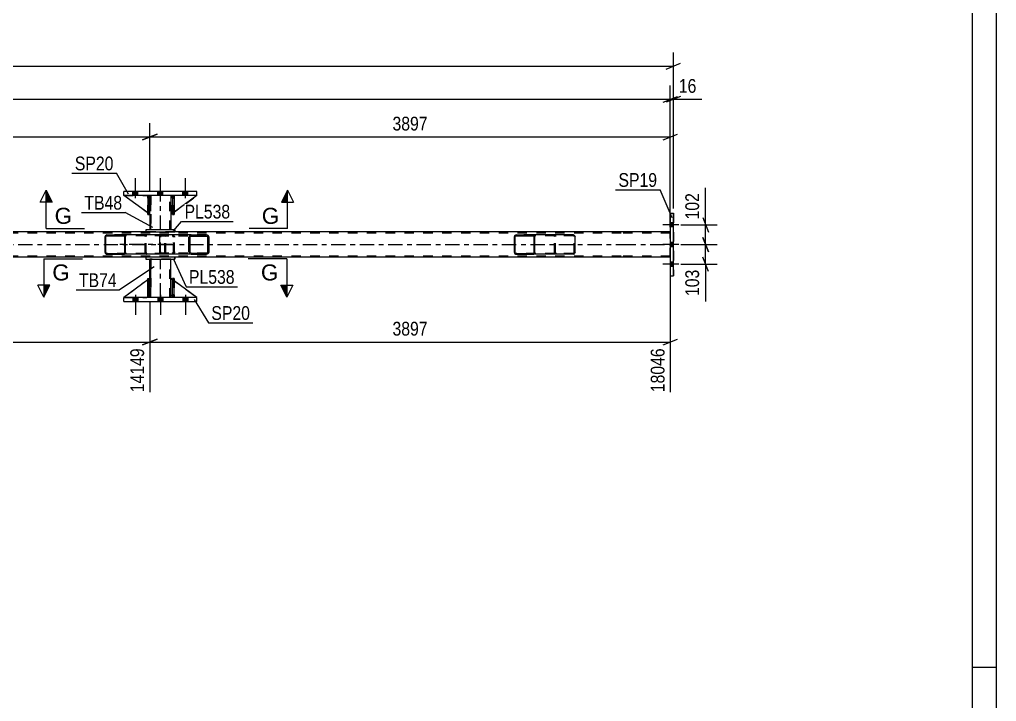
# Model space of a CAD drawing. Header units: millimetres. Extents: x 0 to 841, y 0 to 594.
# Drawn here: x 637.8 to 841, y 141.9 to 283.9 of the extents above; entities that cross this region are included whole.
import ezdxf

# ---------------------------------------------------------------- set-up
doc = ezdxf.new("R2010")
doc.units = ezdxf.units.MM
doc.linetypes.add('DXK_LINE_DOT2', pattern=[3.9198, 1.9599, -1.9599])
doc.linetypes.add('DXK_LINE_DOT3', pattern=[5.9187, 2.979, -0.9799, 0.9799, -0.9799])
doc.styles.add('Arial', font='ARIAL.TTF', dxfattribs={"height": 0.2})
doc.styles.add('Arial Narrow', font='ARIALN.TTF', dxfattribs={"height": 0.2})

# ---------------------------------------------------------------- blocks, each defined once
blk = doc.blocks.new('Unknown-814748305-1133')
at = {"color": 5, "linetype": 'Continuous'}
for p, q in [((841, 0), (841, 594)), ((836, 5), (836, 589)), ((841, 149), (836, 149))]:
    blk.add_line(p, q, dxfattribs=at)
blk = doc.blocks.new('Part-814748305-2557 - 2466')
at = {"color": 2, "linetype": 'Continuous'}
for p, q in [((664.43, 229.66), (659.48, 225.99)), ((664.88, 229.99), (664.75, 229.9)), ((664.88, 226.59), (664.88, 229.99)), ((664.43, 226.14), (664.28, 225.99)), ((664.88, 226.59), (664.75, 226.46)), ((664.88, 226.59), (664.88, 226.59))]:
    blk.add_line(p, q, dxfattribs=at)
at = {"color": 7, "linetype": 'DXK_LINE_DOT2'}
for p, q in [((664.75, 229.9), (664.43, 229.66)), ((664.88, 226.59), (664.88, 229.99)), ((659.48, 225.99), (664.28, 225.99)), ((664.88, 226.59), (664.28, 225.99)), ((664.75, 226.46), (664.43, 226.14))]:
    blk.add_line(p, q, dxfattribs=at)
blk = doc.blocks.new('Part-814748305-2549 - 2466')
at = {"color": 7, "linetype": 'DXK_LINE_DOT2'}
for p, q in [((664.43, 229.99), (664.75, 229.99)), ((664.43, 226.59), (664.43, 229.99)), ((664.43, 229.99), (664.43, 225.99)), ((664.75, 229.99), (664.75, 226.59)), ((664.75, 225.99), (664.75, 229.9)), ((664.75, 226.59), (664.43, 226.59)), ((664.43, 225.99), (664.43, 226.59)), ((664.75, 225.99), (664.43, 225.99)), ((664.75, 226.59), (664.75, 225.99)), ((664.75, 225.99), (664.75, 225.99))]:
    blk.add_line(p, q, dxfattribs=at)
blk = doc.blocks.new('Bolt-814748305-2485 - 2466')
at = {"linetype": 'Continuous'}
for points in [[(773.79, 240.69), (773.79, 241.57), (773.15, 241.57), (773.15, 240.69)], [(773.79, 240.69), (773.79, 241.57), (773.15, 241.57), (773.15, 240.69)], [(773.79, 240.69), (773.79, 241.57), (773.15, 241.57), (773.15, 240.69)], [(773.79, 236.59), (773.79, 237.47), (773.15, 237.47), (773.15, 236.59)], [(773.79, 236.59), (773.79, 237.47), (773.15, 237.47), (773.15, 236.59)], [(773.79, 232.49), (773.79, 233.37), (773.15, 233.37), (773.15, 232.49)], [(773.79, 232.49), (773.79, 233.37), (773.15, 233.37), (773.15, 232.49)], [(773.79, 232.49), (773.79, 233.37), (773.15, 233.37), (773.15, 232.49)]]:
    blk.add_hatch(color=1, dxfattribs=at).paths.add_polyline_path(points)
at = {"color": 1, "linetype": 'Continuous'}
for p, q in [((774.95, 241.13), (771.63, 241.13)), ((774.95, 241.13), (771.63, 241.13)), ((774.95, 241.13), (771.63, 241.13)), ((773.79, 241.57), (773.15, 241.57)), ((773.79, 241.57), (773.15, 241.57)), ((773.79, 241.57), (773.15, 241.57)), ((773.79, 240.69), (773.15, 240.69)), ((773.79, 240.69), (773.15, 240.69)), ((773.79, 240.69), (773.15, 240.69)), ((774.95, 237.03), (771.63, 237.03)), ((774.95, 237.03), (771.63, 237.03)), ((773.79, 237.47), (773.15, 237.47)), ((773.79, 237.47), (773.15, 237.47)), ((773.79, 236.59), (773.15, 236.59)), ((773.79, 236.59), (773.15, 236.59)), ((774.95, 232.93), (771.63, 232.93)), ((774.95, 232.93), (771.63, 232.93)), ((774.95, 232.93), (771.63, 232.93)), ((773.79, 233.37), (773.15, 233.37)), ((773.79, 233.37), (773.15, 233.37)), ((773.79, 233.37), (773.15, 233.37)), ((773.79, 232.49), (773.15, 232.49)), ((773.79, 232.49), (773.15, 232.49)), ((773.79, 232.49), (773.15, 232.49))]:
    blk.add_line(p, q, dxfattribs=at)
blk = doc.blocks.new('Part-814748305-2588 - 2466')
at = {"color": 7, "linetype": 'DXK_LINE_DOT2'}
for p, q in [((669.88, 247.27), (669.28, 246.67)), ((669.28, 243.27), (674.68, 247.27)), ((669.28, 246.67), (669.28, 243.27)), ((674.68, 247.27), (669.88, 247.27))]:
    blk.add_line(p, q, dxfattribs=at)
blk = doc.blocks.new('Part-814748305-2565 - 2466')
at = {"color": 2, "linetype": 'Continuous'}
for p, q in [((664.08, 240.07), (664.08, 239.67)), ((670.08, 240.07), (664.08, 240.07)), ((670.08, 240.07), (670.08, 239.67)), ((670.08, 240.07), (670.08, 240.07)), ((664.08, 239.67), (670.08, 239.67)), ((670.08, 239.67), (670.08, 239.67))]:
    blk.add_line(p, q, dxfattribs=at)
at = {"color": 7, "linetype": 'DXK_LINE_DOT2'}
for p, q in [((664.08, 240.07), (664.08, 239.67)), ((670.08, 239.67), (670.08, 240.07)), ((670.08, 240.07), (670.08, 240.07)), ((670.08, 239.67), (670.08, 239.67))]:
    blk.add_line(p, q, dxfattribs=at)
blk = doc.blocks.new('Part-814748305-2548 - 2466')
at = {"color": 7, "linetype": 'DXK_LINE_DOT2'}
for p, q in [((762.93, 239.43), (98.59, 239.43)), ((670.08, 239.67), (664.08, 239.67)), ((773.15, 239.43), (763.03, 239.43)), ((773.15, 234.39), (773.15, 239.67)), ((773.15, 239.67), (773.15, 239.67)), ((773.15, 239.67), (773.15, 234.39)), ((773.15, 239.67), (773.15, 239.67)), ((773.15, 239.43), (773.15, 239.43)), ((762.93, 234.63), (98.59, 234.63)), ((670.08, 234.39), (664.08, 234.39)), ((773.15, 234.63), (763.03, 234.63)), ((773.15, 234.63), (773.15, 234.63)), ((773.15, 234.39), (773.15, 234.39)), ((773.15, 234.39), (773.15, 234.39))]:
    blk.add_line(p, q, dxfattribs=at)
at = {"color": 2, "linetype": 'Continuous'}
for p, q in [((664.08, 239.67), (499.81, 239.67)), ((762.93, 239.67), (670.08, 239.67)), ((773.15, 239.67), (763.03, 239.67)), ((664.08, 234.39), (499.81, 234.39)), ((762.93, 234.39), (670.08, 234.39)), ((773.15, 234.39), (763.03, 234.39))]:
    blk.add_line(p, q, dxfattribs=at)
at = {"color": 7, "linetype": 'DXK_LINE_DOT3'}
for p, q in [((98.92, 237.03), (762.93, 237.03)), ((763.03, 237.03), (773.15, 237.03))]:
    blk.add_line(p, q, dxfattribs=at)
blk = doc.blocks.new('Part-814748305-2551 - 2466')
at = {"color": 2, "linetype": 'Continuous'}
for p, q in [((664.43, 225.99), (664.43, 229.99)), ((664.43, 229.99), (664.75, 229.99)), ((664.75, 225.99), (664.75, 229.99)), ((664.43, 225.99), (664.43, 225.99)), ((664.75, 225.99), (664.43, 225.99))]:
    blk.add_line(p, q, dxfattribs=at)
at = {"color": 7, "linetype": 'DXK_LINE_DOT2'}
for p, q in [((664.43, 229.99), (664.43, 226.59)), ((664.75, 226.59), (664.75, 229.99)), ((664.43, 226.59), (664.43, 225.99)), ((664.43, 226.59), (664.75, 226.59)), ((664.75, 225.99), (664.75, 226.59)), ((664.75, 225.99), (664.75, 225.99))]:
    blk.add_line(p, q, dxfattribs=at)
blk = doc.blocks.new('Bolt-814748305-2499 - 2466')
at = {"linetype": 'Continuous'}
for points in [[(661.36, 247.27), (662.4, 247.27), (662.4, 248.07), (661.36, 248.07)], [(661.36, 247.27), (662.4, 247.27), (662.4, 248.07), (661.36, 248.07)], [(661.36, 247.27), (662.4, 247.27), (662.4, 248.07), (661.36, 248.07)], [(666.56, 247.27), (667.6, 247.27), (667.6, 248.07), (666.56, 248.07)], [(666.56, 247.27), (667.6, 247.27), (667.6, 248.07), (666.56, 248.07)], [(671.76, 247.27), (672.8, 247.27), (672.8, 248.07), (671.76, 248.07)], [(671.76, 247.27), (672.8, 247.27), (672.8, 248.07), (671.76, 248.07)], [(671.76, 247.27), (672.8, 247.27), (672.8, 248.07), (671.76, 248.07)]]:
    blk.add_hatch(color=1, dxfattribs=at).paths.add_polyline_path(points)
at = {"color": 1, "linetype": 'Continuous'}
for p, q in [((661.88, 246.67), (661.88, 250.87)), ((661.88, 246.67), (661.88, 250.87)), ((661.88, 246.67), (661.88, 250.87)), ((667.08, 246.67), (667.08, 250.87)), ((667.08, 246.67), (667.08, 250.87)), ((672.28, 246.67), (672.28, 250.87)), ((672.28, 246.67), (672.28, 250.87)), ((672.28, 246.67), (672.28, 250.87)), ((661.36, 247.27), (661.36, 248.07)), ((661.36, 247.27), (661.36, 248.07)), ((661.36, 247.27), (661.36, 248.07)), ((662.4, 247.27), (662.4, 248.07)), ((662.4, 247.27), (662.4, 248.07)), ((662.4, 247.27), (662.4, 248.07)), ((666.56, 247.27), (666.56, 248.07)), ((666.56, 247.27), (666.56, 248.07)), ((667.6, 247.27), (667.6, 248.07)), ((667.6, 247.27), (667.6, 248.07)), ((671.76, 247.27), (671.76, 248.07)), ((671.76, 247.27), (671.76, 248.07)), ((671.76, 247.27), (671.76, 248.07)), ((672.8, 247.27), (672.8, 248.07)), ((672.8, 247.27), (672.8, 248.07)), ((672.8, 247.27), (672.8, 248.07))]:
    blk.add_line(p, q, dxfattribs=at)
blk = doc.blocks.new('Bolt-814748305-2500 - 2466')
at = {"linetype": 'Continuous'}
for points in [[(662.4, 225.99), (661.36, 225.99), (661.36, 225.19), (662.4, 225.19)], [(662.4, 225.99), (661.36, 225.99), (661.36, 225.19), (662.4, 225.19)], [(662.4, 225.99), (661.36, 225.99), (661.36, 225.19), (662.4, 225.19)], [(667.6, 225.99), (666.56, 225.99), (666.56, 225.19), (667.6, 225.19)], [(667.6, 225.99), (666.56, 225.99), (666.56, 225.19), (667.6, 225.19)], [(672.8, 225.99), (671.76, 225.99), (671.76, 225.19), (672.8, 225.19)], [(672.8, 225.99), (671.76, 225.99), (671.76, 225.19), (672.8, 225.19)], [(672.8, 225.99), (671.76, 225.99), (671.76, 225.19), (672.8, 225.19)]]:
    blk.add_hatch(color=1, dxfattribs=at).paths.add_polyline_path(points)
at = {"color": 1, "linetype": 'Continuous'}
for p, q in [((661.36, 225.99), (661.36, 225.19)), ((661.36, 225.99), (661.36, 225.19)), ((661.36, 225.99), (661.36, 225.19)), ((661.88, 226.59), (661.88, 222.39)), ((661.88, 226.59), (661.88, 222.39)), ((661.88, 226.59), (661.88, 222.39)), ((662.4, 225.99), (662.4, 225.19)), ((662.4, 225.99), (662.4, 225.19)), ((662.4, 225.99), (662.4, 225.19)), ((666.56, 225.99), (666.56, 225.19)), ((666.56, 225.99), (666.56, 225.19)), ((667.08, 226.59), (667.08, 222.39)), ((667.08, 226.59), (667.08, 222.39)), ((667.6, 225.99), (667.6, 225.19)), ((667.6, 225.99), (667.6, 225.19)), ((671.76, 225.99), (671.76, 225.19)), ((671.76, 225.99), (671.76, 225.19)), ((671.76, 225.99), (671.76, 225.19)), ((672.28, 226.59), (672.28, 222.39)), ((672.28, 226.59), (672.28, 222.39)), ((672.28, 226.59), (672.28, 222.39)), ((672.8, 225.99), (672.8, 225.19)), ((672.8, 225.99), (672.8, 225.19)), ((672.8, 225.99), (672.8, 225.19))]:
    blk.add_line(p, q, dxfattribs=at)
blk = doc.blocks.new('Part-814748305-2560 - 2466')
at = {"color": 7, "linetype": 'DXK_LINE_DOT2'}
for p, q in [((669.28, 226.59), (669.28, 229.99)), ((669.28, 229.99), (674.68, 225.99)), ((669.88, 225.99), (669.28, 226.59)), ((674.68, 225.99), (669.88, 225.99))]:
    blk.add_line(p, q, dxfattribs=at)
blk = doc.blocks.new('Part-814748305-2521 - 2466')
at = {"color": 2, "linetype": 'Continuous'}
for p, q in [((669.28, 226.59), (669.28, 229.99)), ((669.63, 229.73), (669.28, 229.99)), ((674.68, 225.99), (669.95, 229.49)), ((669.63, 226.24), (669.28, 226.59))]:
    blk.add_line(p, q, dxfattribs=at)
at = {"color": 7, "linetype": 'DXK_LINE_DOT2'}
for p, q in [((669.95, 229.49), (669.63, 229.73)), ((669.88, 225.99), (669.63, 226.24)), ((674.68, 225.99), (669.88, 225.99)), ((674.68, 225.99), (674.68, 225.99)), ((674.68, 225.99), (674.68, 225.99))]:
    blk.add_line(p, q, dxfattribs=at)
blk = doc.blocks.new('Part-814748305-2591 - 2466')
at = {"color": 2, "linetype": 'Continuous'}
for p, q in [((669.63, 247.02), (669.28, 246.67)), ((669.28, 246.67), (669.28, 243.27)), ((674.68, 247.27), (669.95, 243.77)), ((669.63, 243.53), (669.28, 243.27))]:
    blk.add_line(p, q, dxfattribs=at)
at = {"color": 7, "linetype": 'DXK_LINE_DOT2'}
for p, q in [((669.88, 247.27), (669.63, 247.02)), ((674.68, 247.27), (669.88, 247.27)), ((669.95, 243.77), (669.63, 243.53))]:
    blk.add_line(p, q, dxfattribs=at)
blk = doc.blocks.new('Part-814748305-2579 - 2466')
at = {"color": 2, "linetype": 'Continuous'}
for p, q in [((664.75, 247.27), (664.43, 247.27)), ((664.43, 247.27), (664.43, 243.27)), ((664.75, 247.27), (664.75, 247.27)), ((664.75, 247.27), (664.75, 243.27)), ((664.75, 243.27), (664.43, 243.27))]:
    blk.add_line(p, q, dxfattribs=at)
at = {"color": 7, "linetype": 'DXK_LINE_DOT2'}
for p, q in [((664.43, 246.67), (664.43, 247.27)), ((664.75, 246.67), (664.43, 246.67)), ((664.43, 246.67), (664.43, 243.27)), ((664.75, 246.67), (664.75, 247.27)), ((664.75, 247.27), (664.75, 247.27)), ((664.75, 243.27), (664.75, 246.67))]:
    blk.add_line(p, q, dxfattribs=at)
blk = doc.blocks.new('Part-814748305-2526 - 2466')
at = {"color": 2, "linetype": 'Continuous'}
for p, q in [((659.48, 225.19), (659.48, 225.99)), ((674.68, 225.99), (659.48, 225.99)), ((674.68, 225.19), (674.68, 225.99)), ((659.48, 225.19), (674.68, 225.19))]:
    blk.add_line(p, q, dxfattribs=at)
at = {"color": 7, "linetype": 'DXK_LINE_DOT2'}
for p, q in [((659.48, 225.19), (659.48, 225.99)), ((674.68, 225.19), (674.68, 225.99))]:
    blk.add_line(p, q, dxfattribs=at)
blk = doc.blocks.new('Part-814748305-2531 - 2466')
at = {"color": 2, "linetype": 'Continuous'}
for p, q in [((659.48, 247.27), (659.48, 248.07)), ((674.68, 248.07), (659.48, 248.07)), ((674.68, 247.27), (674.68, 248.07)), ((674.68, 247.27), (659.48, 247.27))]:
    blk.add_line(p, q, dxfattribs=at)
at = {"color": 7, "linetype": 'DXK_LINE_DOT2'}
for p, q in [((659.48, 247.27), (659.48, 248.07)), ((674.68, 247.27), (674.68, 248.07))]:
    blk.add_line(p, q, dxfattribs=at)
blk = doc.blocks.new('Part-814748305-2625 - 2466')
at = {"linetype": 'Continuous'}
h = blk.add_hatch(dxfattribs=at)
h.set_pattern_fill('', scale=0.7, style=0, pattern_type=0)
h.set_pattern_definition([(45, (677.1529, 238.7348), (-1.57154, 1.57154), [])])
h.paths.add_polyline_path([(677.19, 238.55), (677.15, 238.73), (677.04, 238.89), (676.88, 238.99), (676.69, 239.03), (673.5, 239.03), (673.31, 238.99), (673.15, 238.89), (673.04, 238.73), (673, 238.55), (673, 235.51), (673.04, 235.33), (673.15, 235.17), (673.31, 235.07), (673.5, 235.03), (676.69, 235.03), (676.88, 235.07), (677.04, 235.17), (677.15, 235.33), (677.19, 235.51)])
h.paths.add_polyline_path([(676.92, 235.42), (676.87, 235.34), (676.78, 235.29), (676.69, 235.27), (673.5, 235.27), (673.41, 235.29), (673.33, 235.34), (673.27, 235.42), (673.25, 235.51), (673.25, 238.55), (673.27, 238.64), (673.33, 238.72), (673.41, 238.77), (673.5, 238.79), (676.69, 238.79), (676.78, 238.77), (676.87, 238.72), (676.92, 238.64), (676.94, 238.55), (676.94, 235.51)])
at = {"color": 2, "linetype": 'Continuous'}
for p, q in [((666.93, 238.55), (666.95, 238.73)), ((666.93, 235.51), (666.93, 238.55)), ((666.95, 238.73), (667.01, 238.89)), ((667.01, 238.89), (667.1, 238.99)), ((667.1, 238.99), (667.2, 239.03)), ((673.5, 239.03), (667.2, 239.03)), ((673.04, 238.73), (673, 238.55)), ((673, 235.51), (673, 238.55)), ((673.25, 238.55), (673.27, 238.64)), ((673.25, 235.51), (673.25, 238.55)), ((673.27, 238.64), (673.33, 238.72)), ((673.5, 239.03), (673.31, 238.99)), ((673.33, 238.72), (673.41, 238.77)), ((673.41, 238.77), (673.5, 238.79)), ((673.5, 239.03), (676.69, 239.03)), ((673.5, 238.79), (676.69, 238.79)), ((676.88, 238.99), (676.69, 239.03)), ((676.69, 238.79), (676.78, 238.77)), ((676.78, 238.77), (676.87, 238.72)), ((676.87, 238.72), (676.92, 238.64)), ((676.92, 238.64), (676.94, 238.55)), ((676.94, 235.51), (676.94, 238.55)), ((677.19, 238.55), (677.15, 238.73)), ((677.19, 235.51), (677.19, 238.55)), ((666.95, 235.33), (666.93, 235.51)), ((667.01, 235.17), (666.95, 235.33)), ((667.1, 235.07), (667.01, 235.17)), ((667.2, 235.03), (667.1, 235.07)), ((673.5, 235.03), (667.2, 235.03)), ((673, 235.51), (673.04, 235.33)), ((673.27, 235.42), (673.25, 235.51)), ((673.33, 235.34), (673.27, 235.42)), ((673.31, 235.07), (673.5, 235.03)), ((673.41, 235.29), (673.33, 235.34)), ((673.5, 235.27), (673.41, 235.29)), ((673.5, 235.27), (676.69, 235.27)), ((673.5, 235.03), (676.69, 235.03)), ((676.78, 235.29), (676.69, 235.27)), ((676.69, 235.03), (676.88, 235.07)), ((676.87, 235.34), (676.78, 235.29)), ((676.92, 235.42), (676.87, 235.34)), ((676.94, 235.51), (676.92, 235.42)), ((677.15, 235.33), (677.19, 235.51))]:
    blk.add_line(p, q, dxfattribs=at)
at = {"color": 7, "linetype": 'DXK_LINE_DOT2'}
for p, q in [((667.08, 238.64), (667.07, 238.55)), ((667.07, 235.51), (667.07, 238.55)), ((667.11, 238.72), (667.08, 238.64)), ((667.15, 238.77), (667.11, 238.72)), ((667.2, 238.79), (667.15, 238.77)), ((676.69, 238.79), (667.2, 238.79)), ((668.2, 238.79), (668.2, 239.03)), ((669.54, 239.03), (669.73, 238.99)), ((669.63, 238.77), (669.54, 238.79)), ((669.72, 238.72), (669.63, 238.77)), ((669.77, 238.64), (669.72, 238.72)), ((669.79, 238.55), (669.77, 238.64)), ((669.79, 235.51), (669.79, 238.55)), ((670, 238.73), (670.04, 238.55)), ((670.04, 235.51), (670.04, 238.55)), ((676.69, 239.03), (673.5, 239.03)), ((667.07, 235.51), (667.08, 235.42)), ((667.08, 235.42), (667.11, 235.34)), ((667.11, 235.34), (667.15, 235.29)), ((667.15, 235.29), (667.2, 235.27)), ((676.69, 235.27), (667.2, 235.27)), ((668.2, 235.03), (668.2, 235.27)), ((669.54, 235.27), (669.63, 235.29)), ((669.73, 235.07), (669.54, 235.03)), ((669.63, 235.29), (669.72, 235.34)), ((669.72, 235.34), (669.77, 235.42)), ((669.77, 235.42), (669.79, 235.51)), ((670.04, 235.51), (670, 235.33)), ((676.69, 235.03), (673.5, 235.03))]:
    blk.add_line(p, q, dxfattribs=at)
for centre, start, end in [((669.55, 238.54), 23.8495, 68.806), ((669.55, 235.53), 291.194, 336.1505)]:
    blk.add_arc(centre, 0.492, start, end, dxfattribs=at)
at = {"color": 2, "linetype": 'Continuous'}
for centre, start, end in [((673.49, 238.54), 111.1941, 156.1505), ((676.7, 238.54), 23.8495, 68.8059), ((673.49, 235.53), 203.8495, 248.8059), ((676.7, 235.53), 291.1941, 336.1505)]:
    blk.add_arc(centre, 0.492, start, end, dxfattribs=at)
blk = doc.blocks.new('Part-814748305-2550 - 2466')
at = {"color": 2, "linetype": 'Continuous'}
for p, q in [((669.63, 225.99), (669.63, 229.99)), ((669.63, 229.99), (669.95, 229.99)), ((669.95, 225.99), (669.95, 229.99)), ((669.63, 225.99), (669.63, 225.99)), ((669.95, 225.99), (669.63, 225.99))]:
    blk.add_line(p, q, dxfattribs=at)
at = {"color": 7, "linetype": 'DXK_LINE_DOT2'}
for p, q in [((669.63, 229.99), (669.63, 226.59)), ((669.95, 226.59), (669.95, 229.99)), ((669.63, 226.59), (669.63, 225.99)), ((669.63, 226.59), (669.95, 226.59)), ((669.95, 225.99), (669.95, 226.59)), ((669.95, 225.99), (669.95, 225.99))]:
    blk.add_line(p, q, dxfattribs=at)
blk = doc.blocks.new('Part-814748305-2554 - 2466')
at = {"color": 7, "linetype": 'DXK_LINE_DOT2'}
for p, q in [((664.88, 229.99), (659.48, 225.99)), ((664.88, 226.59), (664.88, 229.99)), ((664.88, 229.99), (664.88, 226.59)), ((659.48, 225.99), (664.28, 225.99)), ((664.28, 225.99), (664.88, 226.59)), ((664.88, 226.59), (664.28, 225.99)), ((664.88, 226.59), (664.88, 226.59))]:
    blk.add_line(p, q, dxfattribs=at)
blk = doc.blocks.new('Part-814748305-2570 - 2466')
at = {"color": 2, "linetype": 'Continuous'}
for p, q in [((664.08, 234.39), (664.08, 233.99)), ((670.08, 234.39), (664.08, 234.39)), ((664.08, 233.99), (670.08, 233.99)), ((670.08, 234.39), (670.08, 233.99)), ((670.08, 234.39), (670.08, 234.39)), ((670.08, 233.99), (670.08, 233.99))]:
    blk.add_line(p, q, dxfattribs=at)
at = {"color": 7, "linetype": 'DXK_LINE_DOT2'}
for p, q in [((664.08, 234.39), (664.08, 233.99)), ((670.08, 233.99), (670.08, 234.39)), ((670.08, 234.39), (670.08, 234.39)), ((670.08, 233.99), (670.08, 233.99))]:
    blk.add_line(p, q, dxfattribs=at)
blk = doc.blocks.new('Part-814748305-2575 - 2466')
at = {"color": 2, "linetype": 'Continuous'}
for p, q in [((664.88, 229.99), (664.88, 233.99)), ((669.28, 229.99), (669.28, 233.99)), ((664.88, 225.99), (664.88, 226.59)), ((669.28, 225.99), (669.28, 226.59))]:
    blk.add_line(p, q, dxfattribs=at)
at = {"color": 7, "linetype": 'DXK_LINE_DOT2'}
for p, q in [((669.28, 233.99), (664.88, 233.99)), ((664.88, 225.99), (664.88, 233.99)), ((665.12, 225.99), (665.12, 233.99)), ((665.12, 233.99), (665.12, 225.99)), ((669.04, 225.99), (669.04, 233.99)), ((669.04, 225.99), (669.04, 233.99)), ((669.28, 225.99), (669.28, 233.99)), ((664.88, 226.59), (664.88, 229.99)), ((669.28, 226.59), (669.28, 229.99)), ((669.28, 225.99), (664.88, 225.99))]:
    blk.add_line(p, q, dxfattribs=at)
at = {"color": 7, "linetype": 'DXK_LINE_DOT3'}
blk.add_line((667.08, 225.99), (667.08, 233.99), dxfattribs=at)
blk = doc.blocks.new('Part-814748305-2576 - 2466')
at = {"color": 7, "linetype": 'DXK_LINE_DOT2'}
for p, q in [((669.63, 246.67), (669.63, 247.27)), ((669.63, 247.27), (669.63, 247.27)), ((669.63, 247.27), (669.63, 243.27)), ((669.95, 247.27), (669.63, 247.27)), ((669.63, 243.27), (669.63, 246.67)), ((669.63, 246.67), (669.95, 246.67)), ((669.95, 246.67), (669.95, 247.27)), ((669.95, 243.27), (669.95, 247.27)), ((669.95, 246.67), (669.95, 243.27)), ((669.63, 243.27), (669.95, 243.27))]:
    blk.add_line(p, q, dxfattribs=at)
blk = doc.blocks.new('Part-814748305-2577 - 2466')
at = {"color": 7, "linetype": 'DXK_LINE_DOT2'}
for p, q in [((664.43, 246.67), (664.43, 247.27)), ((664.43, 247.27), (664.43, 247.27)), ((664.43, 247.27), (664.43, 243.27)), ((664.75, 247.27), (664.43, 247.27)), ((664.43, 243.27), (664.43, 246.67)), ((664.43, 246.67), (664.75, 246.67)), ((664.75, 246.67), (664.75, 247.27)), ((664.75, 243.27), (664.75, 247.27)), ((664.75, 246.67), (664.75, 243.27)), ((664.43, 243.27), (664.75, 243.27))]:
    blk.add_line(p, q, dxfattribs=at)
blk = doc.blocks.new('Part-814748305-2578 - 2466')
at = {"color": 2, "linetype": 'Continuous'}
for p, q in [((669.95, 247.27), (669.63, 247.27)), ((669.63, 247.27), (669.63, 243.27)), ((669.95, 247.27), (669.95, 247.27)), ((669.95, 247.27), (669.95, 243.27)), ((669.95, 243.27), (669.63, 243.27))]:
    blk.add_line(p, q, dxfattribs=at)
at = {"color": 7, "linetype": 'DXK_LINE_DOT2'}
for p, q in [((669.63, 246.67), (669.63, 247.27)), ((669.95, 246.67), (669.63, 246.67)), ((669.63, 246.67), (669.63, 243.27)), ((669.95, 246.67), (669.95, 247.27)), ((669.95, 247.27), (669.95, 247.27)), ((669.95, 243.27), (669.95, 246.67))]:
    blk.add_line(p, q, dxfattribs=at)
blk = doc.blocks.new('Part-814748305-2582 - 2466')
at = {"color": 7, "linetype": 'DXK_LINE_DOT2'}
for p, q in [((664.88, 243.27), (659.48, 247.27)), ((659.48, 247.27), (664.28, 247.27)), ((664.28, 247.27), (664.88, 246.67)), ((664.88, 246.67), (664.28, 247.27)), ((664.88, 246.67), (664.88, 243.27)), ((664.88, 246.67), (664.88, 246.67)), ((664.88, 246.67), (664.88, 243.27))]:
    blk.add_line(p, q, dxfattribs=at)
blk = doc.blocks.new('Part-814748305-2585 - 2466')
at = {"color": 2, "linetype": 'Continuous'}
for p, q in [((664.43, 243.6), (659.48, 247.27)), ((664.43, 247.12), (664.28, 247.27)), ((664.88, 246.67), (664.75, 246.8)), ((664.88, 246.67), (664.88, 246.67)), ((664.88, 243.27), (664.88, 246.67)), ((664.75, 243.36), (664.88, 243.27)), ((664.88, 243.27), (664.88, 243.27))]:
    blk.add_line(p, q, dxfattribs=at)
at = {"color": 7, "linetype": 'DXK_LINE_DOT2'}
for p, q in [((664.28, 247.27), (659.48, 247.27)), ((664.28, 247.27), (664.88, 246.67)), ((664.75, 246.8), (664.43, 247.12)), ((664.88, 246.67), (664.88, 243.27)), ((664.75, 243.36), (664.43, 243.6))]:
    blk.add_line(p, q, dxfattribs=at)
blk = doc.blocks.new('Part-814748305-2592 - 2466')
at = {"color": 7, "linetype": 'DXK_LINE_DOT2'}
for p, q in [((669.95, 229.99), (669.63, 229.99)), ((669.63, 226.59), (669.63, 229.99)), ((669.63, 229.99), (669.63, 225.99)), ((669.95, 229.99), (669.95, 226.59)), ((669.95, 225.99), (669.95, 229.99)), ((669.95, 226.59), (669.63, 226.59)), ((669.63, 225.99), (669.63, 226.59)), ((669.95, 225.99), (669.63, 225.99)), ((669.95, 226.59), (669.95, 225.99)), ((669.95, 225.99), (669.95, 225.99))]:
    blk.add_line(p, q, dxfattribs=at)
blk = doc.blocks.new('Part-814748305-2602 - 2466')
at = {"color": 2, "linetype": 'Continuous'}
for p, q in [((773.15, 243.53), (773.15, 243.53)), ((773.15, 243.53), (773.79, 243.53)), ((773.15, 243.53), (773.15, 230.53)), ((773.79, 230.53), (773.79, 243.53)), ((773.15, 230.53), (773.15, 230.53)), ((773.15, 230.53), (773.79, 230.53))]:
    blk.add_line(p, q, dxfattribs=at)
at = {"color": 7, "linetype": 'DXK_LINE_DOT2'}
for p, q in [((773.15, 243.53), (773.15, 230.53)), ((773.79, 243.53), (773.79, 243.53)), ((773.79, 243.53), (773.79, 230.53)), ((773.79, 230.53), (773.79, 230.53))]:
    blk.add_line(p, q, dxfattribs=at)
blk = doc.blocks.new('Part-814748305-2726 - 2466')
at = {"color": 2, "linetype": 'Continuous'}
for p, q in [((664.88, 247.27), (664.88, 246.67)), ((669.28, 247.27), (669.28, 246.67)), ((664.88, 243.27), (664.88, 240.07)), ((669.28, 243.27), (669.28, 240.07))]:
    blk.add_line(p, q, dxfattribs=at)
at = {"color": 7, "linetype": 'DXK_LINE_DOT2'}
for p, q in [((669.28, 247.27), (664.88, 247.27)), ((664.88, 247.27), (664.88, 240.07)), ((664.88, 246.67), (664.88, 243.27)), ((665.12, 240.07), (665.12, 247.27)), ((665.12, 247.27), (665.12, 240.07)), ((669.04, 240.07), (669.04, 247.27)), ((669.04, 240.07), (669.04, 247.27)), ((669.28, 247.27), (669.28, 240.07)), ((669.28, 246.67), (669.28, 243.27)), ((669.28, 240.07), (664.88, 240.07))]:
    blk.add_line(p, q, dxfattribs=at)
at = {"color": 7, "linetype": 'DXK_LINE_DOT3'}
blk.add_line((667.08, 240.07), (667.08, 247.27), dxfattribs=at)
blk = doc.blocks.new('Part-814748305-2741 - 2466')
at = {"linetype": 'Continuous'}
h = blk.add_hatch(dxfattribs=at)
h.set_pattern_fill('', scale=0.7, style=0, pattern_type=0)
h.set_pattern_definition([(45, (744.9555, 238.8336), (-1.57154, 1.57154), [])])
h.paths.add_polyline_path([(744.98, 238.71), (744.96, 238.83), (744.88, 238.94), (744.77, 239.01), (744.64, 239.03), (741.07, 239.03), (740.93, 239.01), (740.82, 238.94), (740.75, 238.83), (740.72, 238.71), (740.72, 235.35), (740.75, 235.23), (740.82, 235.12), (740.93, 235.06), (741.07, 235.03), (744.64, 235.03), (744.77, 235.06), (744.88, 235.12), (744.96, 235.23), (744.98, 235.35)])
h.paths.add_polyline_path([(744.8, 235.29), (744.76, 235.24), (744.71, 235.2), (744.64, 235.19), (741.07, 235.19), (741, 235.2), (740.94, 235.24), (740.91, 235.29), (740.89, 235.35), (740.89, 238.71), (740.91, 238.77), (740.94, 238.82), (741, 238.86), (741.07, 238.87), (744.64, 238.87), (744.71, 238.86), (744.76, 238.82), (744.8, 238.77), (744.81, 238.71), (744.81, 235.35)])
at = {"color": 2, "linetype": 'Continuous'}
for p, q in [((740.75, 238.83), (740.72, 238.71)), ((740.72, 235.35), (740.72, 238.71)), ((740.89, 238.71), (740.91, 238.77)), ((740.89, 235.35), (740.89, 238.71)), ((740.91, 238.77), (740.94, 238.82)), ((741.07, 239.03), (740.93, 239.01)), ((740.94, 238.82), (741, 238.86)), ((741, 238.86), (741.07, 238.87)), ((741.07, 239.03), (744.64, 239.03)), ((741.07, 238.87), (744.64, 238.87)), ((752.99, 239.03), (744.64, 239.03)), ((744.77, 239.01), (744.64, 239.03)), ((744.64, 238.87), (744.71, 238.86)), ((744.71, 238.86), (744.76, 238.82)), ((744.76, 238.82), (744.8, 238.77)), ((744.8, 238.77), (744.81, 238.71)), ((744.81, 235.35), (744.81, 238.71)), ((744.98, 238.71), (744.96, 238.83)), ((744.98, 235.35), (744.98, 238.71)), ((752.99, 239.03), (753.12, 239.01)), ((753.3, 238.83), (753.33, 238.71)), ((753.33, 235.35), (753.33, 238.71)), ((740.72, 235.35), (740.75, 235.23)), ((740.91, 235.29), (740.89, 235.35)), ((740.94, 235.24), (740.91, 235.29)), ((740.93, 235.06), (741.07, 235.03)), ((741, 235.2), (740.94, 235.24)), ((741.07, 235.19), (741, 235.2)), ((741.07, 235.19), (744.64, 235.19)), ((741.07, 235.03), (744.64, 235.03)), ((744.71, 235.2), (744.64, 235.19)), ((744.64, 235.03), (744.77, 235.06)), ((752.99, 235.03), (744.64, 235.03)), ((744.76, 235.24), (744.71, 235.2)), ((744.8, 235.29), (744.76, 235.24)), ((744.81, 235.35), (744.8, 235.29)), ((744.96, 235.23), (744.98, 235.35)), ((753.12, 235.06), (752.99, 235.03)), ((753.33, 235.35), (753.3, 235.23))]:
    blk.add_line(p, q, dxfattribs=at)
at = {"color": 7, "linetype": 'DXK_LINE_DOT2'}
for p, q in [((744.64, 239.03), (741.07, 239.03)), ((752.99, 238.87), (741.07, 238.87)), ((749.07, 238.71), (749.1, 238.83)), ((749.07, 235.35), (749.07, 238.71)), ((749.26, 238.77), (749.24, 238.71)), ((749.24, 235.35), (749.24, 238.71)), ((749.29, 238.82), (749.26, 238.77)), ((749.28, 239.01), (749.41, 239.03)), ((749.29, 238.82), (749.31, 238.83)), ((749.31, 238.83), (749.35, 238.86)), ((749.35, 238.86), (749.41, 238.87)), ((753.05, 238.86), (752.99, 238.87)), ((753.11, 238.82), (753.05, 238.86)), ((753.15, 238.77), (753.11, 238.82)), ((753.16, 238.71), (753.15, 238.77)), ((753.16, 235.35), (753.16, 238.71)), ((752.99, 235.19), (741.07, 235.19)), ((744.64, 235.03), (741.07, 235.03)), ((749.1, 235.23), (749.07, 235.35)), ((749.24, 235.35), (749.26, 235.29)), ((749.26, 235.29), (749.29, 235.24)), ((749.41, 235.03), (749.28, 235.06)), ((749.29, 235.24), (749.31, 235.23)), ((749.31, 235.23), (749.35, 235.2)), ((749.35, 235.2), (749.41, 235.19)), ((752.99, 235.19), (753.05, 235.2)), ((753.05, 235.2), (753.11, 235.24)), ((753.11, 235.24), (753.15, 235.29)), ((753.15, 235.29), (753.16, 235.35))]:
    blk.add_line(p, q, dxfattribs=at)
at = {"color": 2, "linetype": 'Continuous'}
for centre, start, end in [((741.05, 238.7), 110.7583, 155.6801), ((744.65, 238.7), 24.3199, 69.2417), ((753, 238.7), 24.3199, 69.2417), ((741.05, 235.36), 204.3199, 249.2417), ((744.65, 235.36), 290.7583, 335.6801), ((753, 235.36), 290.7583, 335.6801)]:
    blk.add_arc(centre, 0.331, start, end, dxfattribs=at)
at = {"color": 7, "linetype": 'DXK_LINE_DOT2'}
for centre, start, end in [((749.4, 238.7), 110.7583, 155.6801), ((749.4, 235.36), 204.3199, 249.2417)]:
    blk.add_arc(centre, 0.331, start, end, dxfattribs=at)
blk = doc.blocks.new('Part-814748305-2745 - 2466')
at = {"linetype": 'Continuous'}
h = blk.add_hatch(dxfattribs=at)
h.set_pattern_fill('', scale=0.7, style=0, pattern_type=0)
h.set_pattern_definition([(45, (659.8211, 238.8336), (-1.57154, 1.57154), [])])
h.paths.add_polyline_path([(659.85, 238.71), (659.82, 238.83), (659.75, 238.94), (659.64, 239.01), (659.51, 239.03), (655.93, 239.03), (655.8, 239.01), (655.69, 238.94), (655.62, 238.83), (655.59, 238.71), (655.59, 235.35), (655.62, 235.23), (655.69, 235.12), (655.8, 235.06), (655.93, 235.03), (659.51, 235.03), (659.64, 235.06), (659.75, 235.12), (659.82, 235.23), (659.85, 235.35)])
h.paths.add_polyline_path([(659.66, 235.29), (659.63, 235.24), (659.57, 235.2), (659.51, 235.19), (655.93, 235.19), (655.87, 235.2), (655.81, 235.24), (655.77, 235.29), (655.76, 235.35), (655.76, 238.71), (655.77, 238.77), (655.81, 238.82), (655.87, 238.86), (655.93, 238.87), (659.51, 238.87), (659.57, 238.86), (659.63, 238.82), (659.66, 238.77), (659.68, 238.71), (659.68, 235.35)])
at = {"color": 2, "linetype": 'Continuous'}
for p, q in [((655.62, 238.83), (655.59, 238.71)), ((655.59, 235.35), (655.59, 238.71)), ((655.76, 238.71), (655.77, 238.77)), ((655.76, 235.35), (655.76, 238.71)), ((655.77, 238.77), (655.81, 238.82)), ((655.93, 239.03), (655.8, 239.01)), ((655.81, 238.82), (655.87, 238.86)), ((655.87, 238.86), (655.93, 238.87)), ((655.93, 239.03), (659.51, 239.03)), ((655.93, 238.87), (659.51, 238.87)), ((667.2, 239.03), (659.51, 239.03)), ((659.64, 239.01), (659.51, 239.03)), ((659.51, 238.87), (659.57, 238.86)), ((659.57, 238.86), (659.63, 238.82)), ((659.63, 238.82), (659.66, 238.77)), ((659.66, 238.77), (659.68, 238.71)), ((659.68, 235.35), (659.68, 238.71)), ((659.85, 238.71), (659.82, 238.83)), ((659.85, 235.35), (659.85, 238.71)), ((655.59, 235.35), (655.62, 235.23)), ((655.77, 235.29), (655.76, 235.35)), ((655.81, 235.24), (655.77, 235.29)), ((655.8, 235.06), (655.93, 235.03)), ((655.87, 235.2), (655.81, 235.24)), ((655.93, 235.19), (655.87, 235.2)), ((655.93, 235.19), (659.51, 235.19)), ((655.93, 235.03), (659.51, 235.03)), ((659.57, 235.2), (659.51, 235.19)), ((659.51, 235.03), (659.64, 235.06)), ((667.2, 235.03), (659.51, 235.03)), ((659.63, 235.24), (659.57, 235.2)), ((659.66, 235.29), (659.63, 235.24)), ((659.68, 235.35), (659.66, 235.29)), ((659.82, 235.23), (659.85, 235.35))]:
    blk.add_line(p, q, dxfattribs=at)
at = {"color": 7, "linetype": 'DXK_LINE_DOT2'}
for p, q in [((659.51, 239.03), (655.93, 239.03)), ((667.86, 238.87), (655.93, 238.87)), ((663.94, 238.71), (663.97, 238.83)), ((663.94, 235.35), (663.94, 238.71)), ((664.12, 238.77), (664.11, 238.71)), ((664.11, 235.35), (664.11, 238.71)), ((664.16, 238.82), (664.12, 238.77)), ((664.15, 239.01), (664.28, 239.03)), ((664.21, 238.86), (664.16, 238.82)), ((664.28, 238.87), (664.21, 238.86)), ((667.86, 239.03), (667.2, 239.03)), ((667.86, 239.03), (667.99, 239.01)), ((667.92, 238.86), (667.86, 238.87)), ((667.98, 238.82), (667.92, 238.86)), ((668.01, 238.77), (667.98, 238.82)), ((668.03, 238.71), (668.01, 238.77)), ((668.03, 235.35), (668.03, 238.71)), ((668.17, 238.83), (668.2, 238.71)), ((668.2, 235.35), (668.2, 238.71)), ((667.86, 235.19), (655.93, 235.19)), ((659.51, 235.03), (655.93, 235.03)), ((663.97, 235.23), (663.94, 235.35)), ((664.11, 235.35), (664.12, 235.29)), ((664.12, 235.29), (664.16, 235.24)), ((664.28, 235.03), (664.15, 235.06)), ((664.16, 235.24), (664.17, 235.23)), ((664.17, 235.23), (664.21, 235.2)), ((664.21, 235.2), (664.28, 235.19)), ((667.86, 235.03), (667.2, 235.03)), ((667.86, 235.19), (667.92, 235.2)), ((667.99, 235.06), (667.86, 235.03)), ((667.92, 235.2), (667.98, 235.24)), ((667.98, 235.24), (668.01, 235.29)), ((668.01, 235.29), (668.03, 235.35)), ((668.19, 235.33), (668.17, 235.23)), ((668.2, 235.35), (668.19, 235.33))]:
    blk.add_line(p, q, dxfattribs=at)
at = {"color": 7, "linetype": 'DXK_LINE_DOT3'}
blk.add_line((669.49, 237.03), (657.72, 237.03), dxfattribs=at)
at = {"color": 2, "linetype": 'Continuous'}
for centre, start, end in [((655.92, 238.7), 110.7583, 155.68), ((659.52, 238.7), 24.32, 69.2417), ((655.92, 235.36), 204.32, 249.2417), ((659.52, 235.36), 290.7583, 335.68)]:
    blk.add_arc(centre, 0.331, start, end, dxfattribs=at)
at = {"color": 7, "linetype": 'DXK_LINE_DOT2'}
for centre, start, end in [((664.27, 238.7), 110.7583, 155.68), ((667.87, 238.7), 24.32, 69.2417), ((664.27, 235.36), 204.32, 249.2417), ((667.87, 235.36), 290.7583, 335.68)]:
    blk.add_arc(centre, 0.331, start, end, dxfattribs=at)
blk = doc.blocks.new('StraightDimension-814748305-2826 - 2466')
at = {"color": 7, "linetype": 'Continuous'}
for p, q in [((494.61, 248.27), (494.61, 262.27)), ((664.88, 248.27), (664.88, 262.27)), ((496.11, 260.02), (493.11, 258.82)), ((494.61, 259.42), (664.88, 259.42)), ((663.38, 258.82), (666.38, 260.02))]:
    blk.add_line(p, q, dxfattribs=at)
at = {"color": 0}
blk.add_wipeout([(584, 260.17), (584, 264.37), (575.49, 264.37), (575.49, 260.17)], dxfattribs=at)
at = {"color": 3, "style": 'Arial Narrow'}
blk.add_text('4257', height=2.863, dxfattribs=at).set_placement((576.09, 260.77))
blk = doc.blocks.new('StraightDimension-814748305-2832 - 2466')
at = {"color": 7, "linetype": 'Continuous'}
for p, q in [((664.88, 248.27), (664.88, 262.27)), ((773.15, 240.67), (773.15, 262.27)), ((666.38, 260.02), (663.38, 258.82)), ((664.88, 259.42), (773.15, 259.42)), ((771.65, 258.82), (774.65, 260.02))]:
    blk.add_line(p, q, dxfattribs=at)
at = {"color": 0}
blk.add_wipeout([(723.27, 260.17), (723.27, 264.37), (714.76, 264.37), (714.76, 260.17)], dxfattribs=at)
at = {"color": 3, "style": 'Arial Narrow'}
blk.add_text('3897', height=2.863, dxfattribs=at).set_placement((715.36, 260.77))
blk = doc.blocks.new('StraightDimension-814748305-8791 - 2466')
at = {"color": 7, "linetype": 'Continuous'}
for p, q in [((773.15, 244.53), (773.15, 270.12)), ((773.79, 244.53), (773.79, 270.12)), ((771.65, 266.67), (774.65, 267.87)), ((775.29, 267.87), (772.29, 266.67)), ((773.15, 267.27), (773.79, 267.27))]:
    blk.add_line(p, q, dxfattribs=at)
at = {"color": 0}
blk.add_wipeout([(779.17, 268.02), (779.17, 272.22), (774.32, 272.22), (774.32, 268.02)], dxfattribs=at)
at = {"color": 7, "linetype": 'Continuous'}
blk.add_line((773.79, 267.27), (779.7, 267.27), dxfattribs=at)
blk.add_line((773.79, 267.27), (779.7, 267.27), dxfattribs=at)
at = {"color": 3, "style": 'Arial Narrow'}
blk.add_text('16', height=2.863, dxfattribs=at).set_placement((774.92, 268.62))
blk = doc.blocks.new('StraightDimension-814748305-2801 - 2466')
at = {"color": 7, "linetype": 'Continuous'}
for p, q in [((494.61, 224.99), (494.61, 208.13)), ((664.88, 224.99), (664.88, 206.3)), ((496.11, 217.34), (493.11, 216.14)), ((494.61, 216.74), (664.88, 216.74)), ((663.38, 216.14), (666.38, 217.34))]:
    blk.add_line(p, q, dxfattribs=at)
at = {"color": 0}
blk.add_wipeout([(584, 217.49), (584, 221.69), (575.49, 221.69), (575.49, 217.49)], dxfattribs=at)
at = {"color": 0, "linetype": 'Continuous'}
blk.add_wipeout([(664.28, 216.04), (660.08, 216.04), (660.08, 205.7), (664.28, 205.7)], dxfattribs=at)
at = {"color": 3, "style": 'Arial Narrow'}
blk.add_text('4257', height=2.863, dxfattribs=at).set_placement((576.09, 218.09))
at = {"color": 3, "linetype": 'Continuous', "style": 'Arial Narrow'}
blk.add_text('14149', height=2.863, rotation=90.0002, dxfattribs=at).set_placement((663.68, 206.3))
blk = doc.blocks.new('StraightDimension-814748305-2807 - 2466')
at = {"color": 7, "linetype": 'Continuous'}
for p, q in [((773.15, 233.39), (773.15, 206.3)), ((664.88, 224.99), (664.88, 206.3)), ((666.38, 217.34), (663.38, 216.14)), ((664.88, 216.74), (773.15, 216.74)), ((771.65, 216.14), (774.65, 217.34))]:
    blk.add_line(p, q, dxfattribs=at)
at = {"color": 0}
blk.add_wipeout([(723.27, 217.49), (723.27, 221.69), (714.76, 221.69), (714.76, 217.49)], dxfattribs=at)
at = {"color": 0, "linetype": 'Continuous'}
blk.add_wipeout([(772.55, 216.04), (768.35, 216.04), (768.35, 205.7), (772.55, 205.7)], dxfattribs=at)
at = {"color": 3, "style": 'Arial Narrow'}
blk.add_text('3897', height=2.863, dxfattribs=at).set_placement((715.36, 218.09))
at = {"color": 3, "linetype": 'Continuous', "style": 'Arial Narrow'}
blk.add_text('18046', height=2.863, rotation=90.0002, dxfattribs=at).set_placement((771.95, 206.3))
blk = doc.blocks.new('StraightDimension-814748305-2910 - 2466')
at = {"color": 7, "linetype": 'Continuous'}
for p, q in [((773.79, 244.53), (773.79, 277)), ((772.29, 273.55), (775.29, 274.75)), ((97.28, 274.15), (773.79, 274.15))]:
    blk.add_line(p, q, dxfattribs=at)
blk = doc.blocks.new('StraightDimension-814748305-8792 - 2466')
at = {"color": 7, "linetype": 'Continuous'}
for p, q in [((773.15, 244.53), (773.15, 270.12)), ((97.92, 267.27), (773.15, 267.27)), ((771.65, 266.67), (774.65, 267.87))]:
    blk.add_line(p, q, dxfattribs=at)
blk = doc.blocks.new('StraightDimension-814748305-12443 - 2466')
at = {"color": 7, "linetype": 'Continuous'}
for p, q in [((779.89, 242.63), (781.09, 239.63)), ((775.37, 241.13), (782.89, 241.13)), ((780.49, 237.03), (780.49, 241.13)), ((781.09, 235.53), (779.89, 238.53)), ((775.37, 237.03), (782.89, 237.03))]:
    blk.add_line(p, q, dxfattribs=at)
at = {"color": 0}
blk.add_wipeout([(779.74, 248.34), (775.54, 248.34), (775.54, 241.66), (779.74, 241.66)], dxfattribs=at)
at = {"color": 7, "linetype": 'Continuous'}
blk.add_line((780.49, 241.13), (780.49, 248.87), dxfattribs=at)
blk.add_line((780.49, 241.13), (780.49, 248.87), dxfattribs=at)
at = {"color": 3, "style": 'Arial Narrow'}
blk.add_text('102', height=2.863, rotation=90.0002, dxfattribs=at).set_placement((779.14, 242.26))
blk = doc.blocks.new('StraightDimension-814748305-12444 - 2466')
at = {"color": 7, "linetype": 'Continuous'}
for p, q in [((779.89, 238.53), (781.09, 235.53)), ((775.37, 237.03), (782.89, 237.03)), ((780.49, 232.93), (780.49, 237.03)), ((781.09, 231.43), (779.89, 234.43)), ((775.37, 232.93), (782.89, 232.93))]:
    blk.add_line(p, q, dxfattribs=at)
at = {"color": 0}
blk.add_wipeout([(779.74, 232.41), (775.54, 232.41), (775.54, 225.72), (779.74, 225.72)], dxfattribs=at)
at = {"color": 7, "linetype": 'Continuous'}
blk.add_line((780.49, 232.93), (780.49, 225.2), dxfattribs=at)
blk.add_line((780.49, 232.93), (780.49, 225.2), dxfattribs=at)
at = {"color": 3, "style": 'Arial Narrow'}
blk.add_text('103', height=2.863, rotation=90.0002, dxfattribs=at).set_placement((779.14, 226.32))
blk = doc.blocks.new('Mark-814748305-2571 - 2466')
at = {"color": 0}
blk.add_wipeout([(657.99, 228.18), (657.99, 231.18), (650.13, 231.18), (650.13, 228.18)], dxfattribs=at)
blk.add_wipeout([(657.99, 228.18), (657.99, 231.18), (650.13, 231.18), (650.13, 228.18)], dxfattribs=at)
at = {"color": 30, "linetype": 'Continuous'}
for p in [(665.77, 232.38), (649.53, 227.58)]:
    blk.add_line(p, (658.59, 227.58), dxfattribs=at)
at = {"color": 3, "style": 'Arial Narrow'}
blk.add_text('TB74', height=2.863, dxfattribs=at).set_placement((650.13, 228.18))
blk = doc.blocks.new('Mark-814748305-2522 - 2466')
at = {"color": 0}
blk.add_wipeout([(685.72, 221.35), (685.72, 224.35), (677.68, 224.35), (677.68, 221.35)], dxfattribs=at)
blk.add_wipeout([(685.72, 221.35), (685.72, 224.35), (677.68, 224.35), (677.68, 221.35)], dxfattribs=at)
at = {"color": 30, "linetype": 'Continuous'}
for p, q in [((674.13, 225.57), (677.08, 220.75)), ((677.08, 220.75), (686.32, 220.75))]:
    blk.add_line(p, q, dxfattribs=at)
at = {"color": 3, "style": 'Arial Narrow'}
blk.add_text('SP20', height=2.863, dxfattribs=at).set_placement((677.68, 221.35))
blk = doc.blocks.new('Mark-814748305-2527 - 2466')
at = {"color": 0}
blk.add_wipeout([(657.32, 252.48), (657.32, 255.48), (649.28, 255.48), (649.28, 252.48)], dxfattribs=at)
blk.add_wipeout([(657.32, 252.48), (657.32, 255.48), (649.28, 255.48), (649.28, 252.48)], dxfattribs=at)
at = {"color": 30, "linetype": 'Continuous'}
for p in [(648.68, 251.88), (660.42, 247.55)]:
    blk.add_line(p, (657.92, 251.88), dxfattribs=at)
at = {"color": 3, "style": 'Arial Narrow'}
blk.add_text('SP20', height=2.863, dxfattribs=at).set_placement((649.28, 252.48))
blk = doc.blocks.new('Mark-814748305-2561 - 2466')
at = {"color": 0}
blk.add_wipeout([(681.61, 242.45), (681.61, 245.45), (672.1, 245.45), (672.1, 242.45)], dxfattribs=at)
blk.add_wipeout([(681.61, 242.45), (681.61, 245.45), (672.1, 245.45), (672.1, 242.45)], dxfattribs=at)
at = {"color": 30, "linetype": 'Continuous'}
for p, q in [((669.8, 239.87), (671.5, 241.85)), ((671.5, 241.85), (682.21, 241.85))]:
    blk.add_line(p, q, dxfattribs=at)
at = {"color": 3, "style": 'Arial Narrow'}
blk.add_text('PL538', height=2.863, dxfattribs=at).set_placement((672.1, 242.45))
blk = doc.blocks.new('Mark-814748305-2566 - 2466')
at = {"color": 0}
blk.add_wipeout([(682.53, 228.86), (682.53, 231.86), (673.02, 231.86), (673.02, 228.86)], dxfattribs=at)
blk.add_wipeout([(682.53, 228.86), (682.53, 231.86), (673.02, 231.86), (673.02, 228.86)], dxfattribs=at)
at = {"color": 30, "linetype": 'Continuous'}
for p, q in [((669.76, 234.13), (672.42, 228.26)), ((672.42, 228.26), (683.13, 228.26))]:
    blk.add_line(p, q, dxfattribs=at)
at = {"color": 3, "style": 'Arial Narrow'}
blk.add_text('PL538', height=2.863, dxfattribs=at).set_placement((673.02, 228.86))
blk = doc.blocks.new('Mark-814748305-2598 - 2466')
at = {"color": 0}
blk.add_wipeout([(770.41, 249.04), (770.41, 252.04), (762.37, 252.04), (762.37, 249.04)], dxfattribs=at)
blk.add_wipeout([(770.41, 249.04), (770.41, 252.04), (762.37, 252.04), (762.37, 249.04)], dxfattribs=at)
at = {"color": 30, "linetype": 'Continuous'}
for p in [(761.77, 248.44), (773.56, 242.57)]:
    blk.add_line(p, (771.01, 248.44), dxfattribs=at)
at = {"color": 3, "style": 'Arial Narrow'}
blk.add_text('SP19', height=2.863, dxfattribs=at).set_placement((762.37, 249.04))
blk = doc.blocks.new('Mark-814748305-2722 - 2466')
at = {"color": 0}
blk.add_wipeout([(659.13, 244.3), (659.13, 247.3), (651.27, 247.3), (651.27, 244.3)], dxfattribs=at)
blk.add_wipeout([(659.13, 244.3), (659.13, 247.3), (651.27, 247.3), (651.27, 244.3)], dxfattribs=at)
at = {"color": 30, "linetype": 'Continuous'}
for p in [(650.67, 243.7), (665.47, 240.57)]:
    blk.add_line(p, (659.73, 243.7), dxfattribs=at)
at = {"color": 3, "style": 'Arial Narrow'}
blk.add_text('TB48', height=2.863, dxfattribs=at).set_placement((651.27, 244.3))
blk = doc.blocks.new('SectionMark-814748305-2964 - 2466')
at = {"color": 6, "linetype": 'Continuous'}
for p, q in [((642.07, 245.84), (643.32, 248.34)), ((643.32, 240.34), (643.32, 248.34)), ((693.55, 240.34), (693.55, 248.34)), ((693.55, 248.34), (694.8, 245.84))]:
    blk.add_line(p, q, dxfattribs=at)
at = {"color": 0, "linetype": 'Continuous'}
for points in [[(648.7, 241.34), (648.7, 244.84), (645.07, 244.84), (645.07, 241.34)], [(691.8, 241.34), (691.8, 244.84), (688.17, 244.84), (688.17, 241.34)]]:
    blk.add_wipeout(points, dxfattribs=at)
at = {"linetype": 'Continuous'}
for points in [[(644.57, 245.84), (643.32, 245.84), (643.32, 248.34)], [(693.55, 245.84), (692.3, 245.84), (693.55, 248.34)]]:
    blk.add_hatch(color=6, dxfattribs=at).paths.add_polyline_path(points)
at = {"color": 6, "linetype": 'Continuous'}
for p, q in [((643.32, 248.34), (644.57, 245.84)), ((693.55, 248.34), (692.3, 245.84)), ((644.57, 245.84), (642.07, 245.84)), ((692.3, 245.84), (694.8, 245.84)), ((643.32, 240.34), (651.32, 240.34)), ((693.55, 240.34), (685.55, 240.34))]:
    blk.add_line(p, q, dxfattribs=at)
at = {"color": 3, "linetype": 'Continuous', "style": 'Arial'}
for p in [(645.07, 241.34), (688.17, 241.34)]:
    blk.add_text('G', height=3.34, dxfattribs=at).set_placement(p)
blk = doc.blocks.new('SectionMark-814748305-2968 - 2466')
at = {"color": 6, "linetype": 'Continuous'}
for p, q in [((642.84, 234.06), (642.84, 226.06)), ((693.37, 234.06), (693.37, 226.06)), ((642.84, 226.06), (641.59, 228.56)), ((694.62, 228.56), (693.37, 226.06))]:
    blk.add_line(p, q, dxfattribs=at)
at = {"color": 0, "linetype": 'Continuous'}
for points in [[(648.22, 229.56), (648.22, 233.06), (644.59, 233.06), (644.59, 229.56)], [(691.62, 229.56), (691.62, 233.06), (687.99, 233.06), (687.99, 229.56)]]:
    blk.add_wipeout(points, dxfattribs=at)
at = {"linetype": 'Continuous'}
for points in [[(642.84, 228.56), (644.09, 228.56), (642.84, 226.06)], [(692.12, 228.56), (693.37, 228.56), (693.37, 226.06)]]:
    blk.add_hatch(color=6, dxfattribs=at).paths.add_polyline_path(points)
at = {"color": 6, "linetype": 'Continuous'}
for p, q in [((642.84, 234.06), (650.84, 234.06)), ((693.37, 234.06), (685.37, 234.06)), ((644.09, 228.56), (641.59, 228.56)), ((642.84, 226.06), (644.09, 228.56)), ((692.12, 228.56), (694.62, 228.56)), ((693.37, 226.06), (692.12, 228.56))]:
    blk.add_line(p, q, dxfattribs=at)
at = {"color": 3, "linetype": 'Continuous', "style": 'Arial'}
for p in [(644.59, 229.56), (687.99, 229.56)]:
    blk.add_text('G', height=3.34, dxfattribs=at).set_placement(p)

msp = doc.modelspace()

# ---------------------------------------------------------------- block references
for name in ['Unknown-814748305-1133', 'Bolt-814748305-2499 - 2466', 'Part-814748305-2531 - 2466', 'Part-814748305-2582 - 2466', 'Part-814748305-2585 - 2466', 'Part-814748305-2579 - 2466', 'Part-814748305-2577 - 2466', 'Part-814748305-2726 - 2466', 'Part-814748305-2588 - 2466', 'Part-814748305-2591 - 2466', 'Part-814748305-2576 - 2466', 'Part-814748305-2578 - 2466', 'Part-814748305-2602 - 2466', 'Part-814748305-2565 - 2466', 'Bolt-814748305-2485 - 2466', 'Part-814748305-2548 - 2466', 'Part-814748305-2745 - 2466', 'Part-814748305-2625 - 2466', 'Part-814748305-2741 - 2466', 'Part-814748305-2570 - 2466', 'Part-814748305-2575 - 2466', 'Part-814748305-2557 - 2466', 'Part-814748305-2554 - 2466', 'Part-814748305-2549 - 2466', 'Part-814748305-2551 - 2466', 'Part-814748305-2560 - 2466', 'Part-814748305-2521 - 2466', 'Part-814748305-2550 - 2466', 'Part-814748305-2592 - 2466', 'Part-814748305-2526 - 2466', 'Bolt-814748305-2500 - 2466']:
    msp.add_blockref(name, (0, 0))

# ---------------------------------------------------------------- next in the draw order: block references
for name in ['StraightDimension-814748305-2826 - 2466', 'StraightDimension-814748305-2801 - 2466']:
    msp.add_blockref(name, (0, 0))

# ---------------------------------------------------------------- next in the draw order: block references
for name in ['StraightDimension-814748305-2832 - 2466', 'StraightDimension-814748305-2807 - 2466']:
    msp.add_blockref(name, (0, 0))

# ---------------------------------------------------------------- next in the draw order: block references
for name in ['StraightDimension-814748305-8791 - 2466', 'Mark-814748305-2566 - 2466', 'Mark-814748305-2571 - 2466', 'Mark-814748305-2522 - 2466']:
    msp.add_blockref(name, (0, 0))

# ---------------------------------------------------------------- next in the draw order: block references
for name in ['StraightDimension-814748305-2910 - 2466', 'SectionMark-814748305-2968 - 2466']:
    msp.add_blockref(name, (0, 0))

# ---------------------------------------------------------------- next in the draw order: block references
msp.add_blockref('StraightDimension-814748305-8792 - 2466', (0, 0))

# ---------------------------------------------------------------- next in the draw order: block references
for name in ['Mark-814748305-2527 - 2466', 'Mark-814748305-2598 - 2466', 'StraightDimension-814748305-12443 - 2466', 'Mark-814748305-2561 - 2466']:
    msp.add_blockref(name, (0, 0))

# ---------------------------------------------------------------- next in the draw order: block references
for name in ['Mark-814748305-2722 - 2466', 'StraightDimension-814748305-12444 - 2466']:
    msp.add_blockref(name, (0, 0))

# ---------------------------------------------------------------- next in the draw order: block references
msp.add_blockref('SectionMark-814748305-2964 - 2466', (0, 0))

doc.saveas('drawing.dxf')
